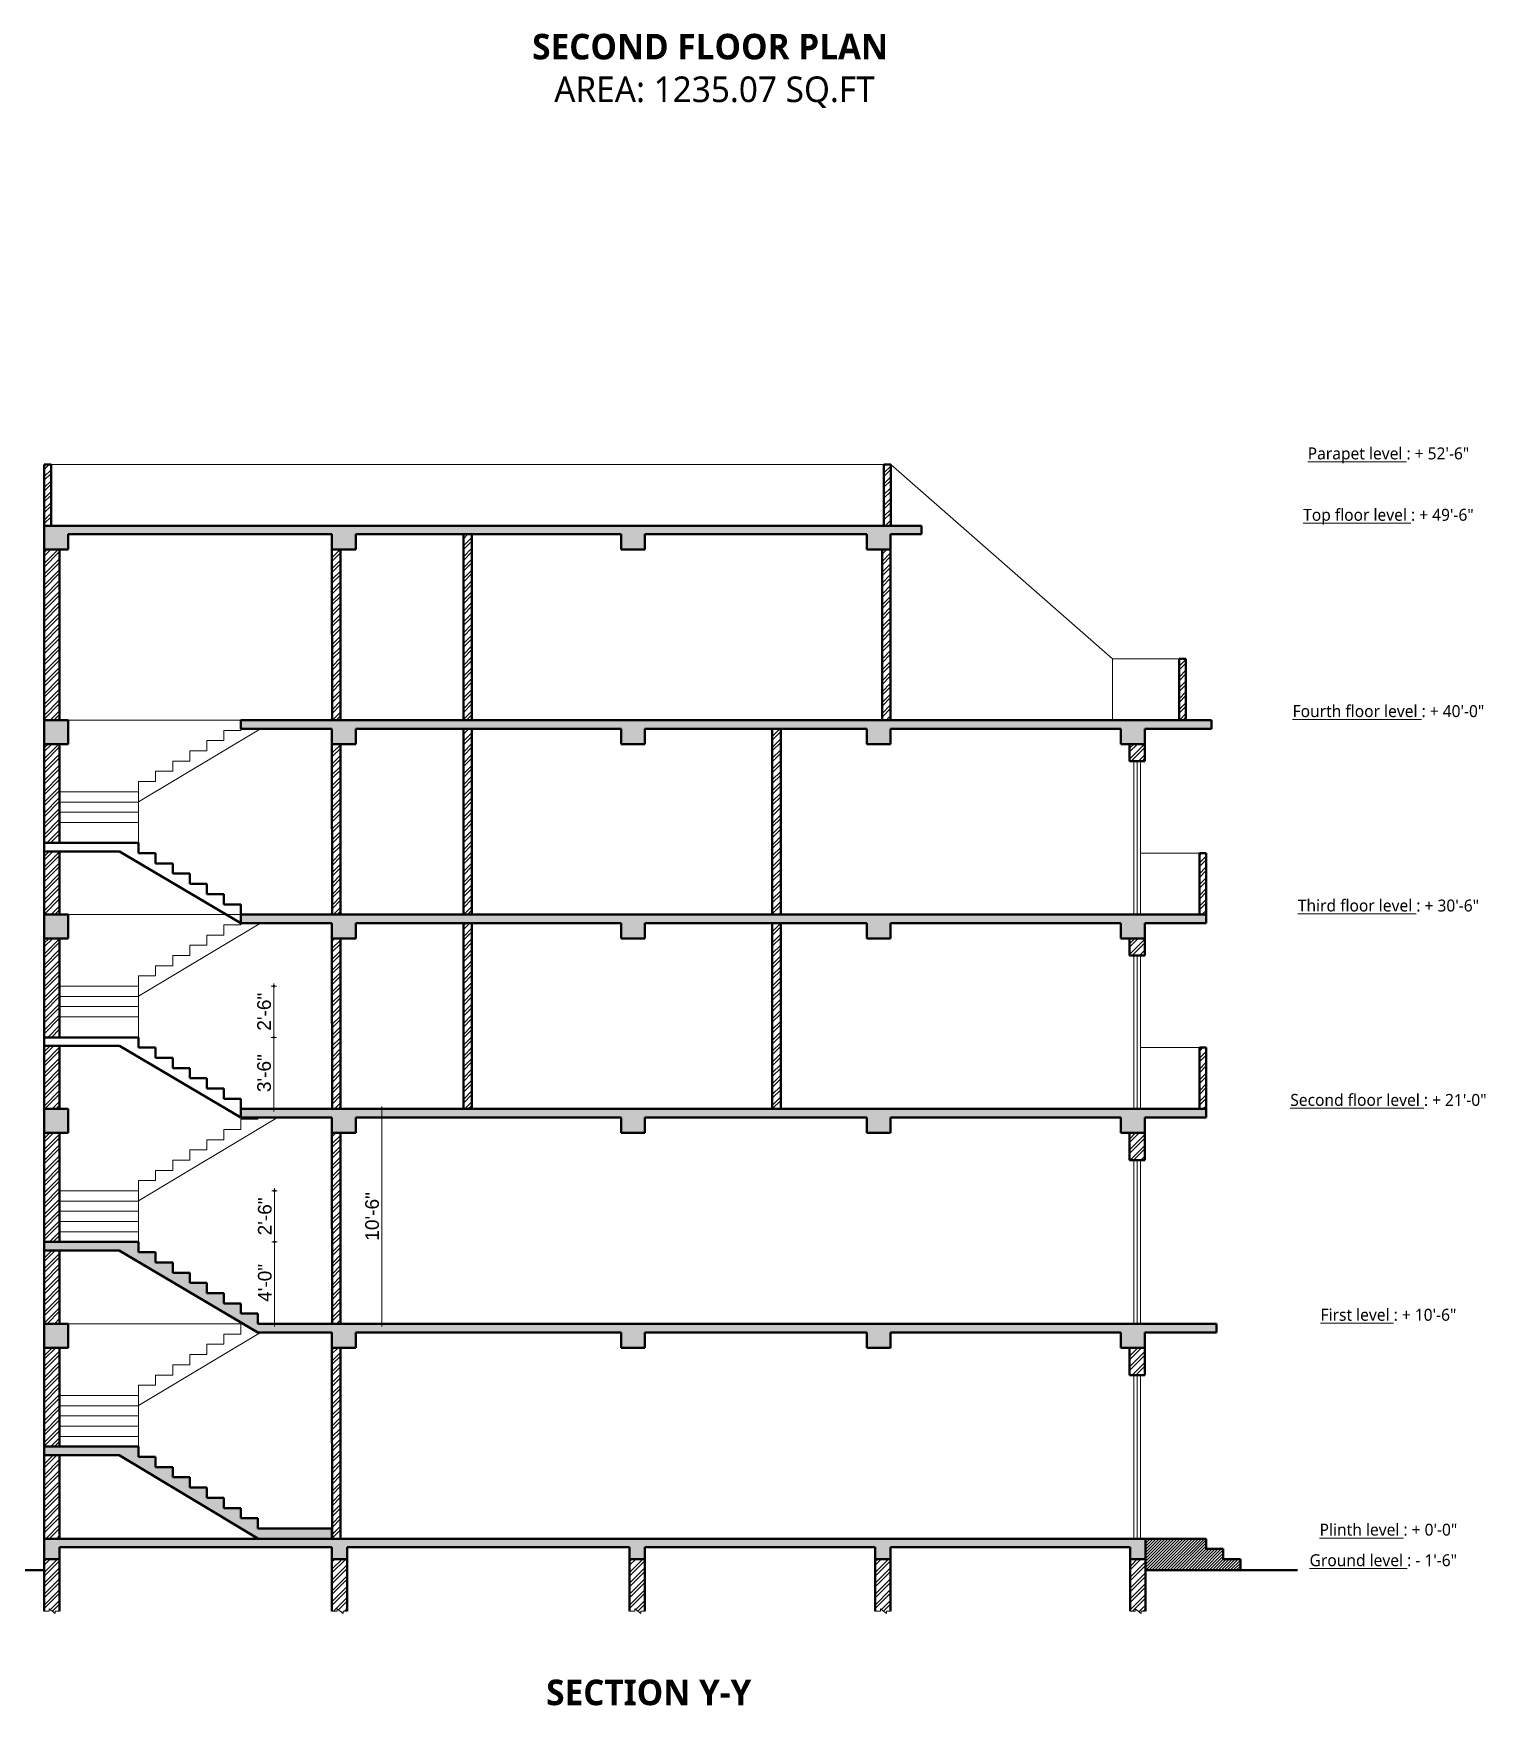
# Model space of a CAD drawing. Header units: inches. Extents: x 2670288 to 2672693, y 789942 to 794071.
# Drawn here: x 2671408 to 2672259, y 789996 to 790976 of the extents above; entities that cross this region are included whole.
import ezdxf

# ---------------------------------------------------------------- set-up
doc = ezdxf.new("R2010")
doc.units = ezdxf.units.IN
doc.header["$MEASUREMENT"] = 0
doc.header["$PDMODE"] = 99
for name, color, linetype, lineweight in [('CONC. OUTLINE RA', 150, 'Continuous', 40), ('DOOR-WIN RA', 3, 'Continuous', 20), ('Hatch', 254, 'Continuous', 9), ('hatch EA', 253, 'Continuous', 5), ('HATCH RA', 8, 'Continuous', 9), ('STAIR PLAN AND ELEV RA', 124, 'Continuous', 20), ('Text', 7, 'Continuous', 20), ('wall EA', 24, 'Continuous', 40)]:
    doc.layers.add(name, color=color, linetype=linetype, lineweight=lineweight)
doc.layers.add('lettring', color=7, linetype='Continuous')
doc.styles.add('DIM 8', font='arial.ttf', dxfattribs={"height": 8})
doc.styles.get("Standard").update_dxf_attribs({"font": 'arial.ttf'})
doc.dimstyles.new('Copy of DIM 8', dxfattribs={"dimtxt": 8, "dimasz": 1, "dimexe": 6, "dimexo": 18, "dimgap": 1.6875, "dimtad": 1, "dimdec": 0, "dimzin": 3, "dimdsep": 46, "dimlunit": 4, "dimtxsty": 'DIM 8', "dimblk": 'dot 2', "dimcen": 0.09375, "dimse1": 1, "dimse2": 1, "dimclrd": 1, "dimclre": 1, "dimclrt": 256, "dimadec": 0, "dimazin": 0, "dimtfac": 0.75, "dimtdec": 0, "dimtix": 1, "dimtmove": 1, "dimatfit": 3, "dimldrblk": 'DOT', "dimfxl": 1, "dimtolj": 1, "dimtzin": 0, "dimlwd": 9, "dimlwe": 9, "dimarcsym": 0})
pattern_1 = [(50, (-126.0963, 0), (7.172601826, -0.62752135), [0.75, -8.25]), (355, (-126.096, 0), (-1.387513336, 7.521921337), [0.6, -6.6]), (100.45144446, (-125.4986, -0.052), (5.785088467, 6.89439991), [0.63740192, -7.01142112]), (46.1842, (-126.096, 2), (10.672413307, -1.655192808), [1.125, -12.375]), (96.6356355, (-125.207, 1.862), (9.346619457, 9.741186008), [0.95610342, -10.5171376]), (351.184164, (-126.096, 2), (9.34661945, 9.741186003), [0.9, -9.90000001]), (21, (-125.0963, 1.5), (5.969070521, -4.026188907), [0.75, -8.25]), (326, (-125.096, 1.5), (2.43315332, 7.25150045), [0.6, -6.6]), (71.45144474, (-124.599, 1.1645), (8.402223767, 3.225311528), [0.6374019, -7.01142112]), (37.5, (-126.0963, 0), (0.1215985532, 3.3289385383), [0, -6.52, 0, -6.7, 0, -6.625]), (7.5, (-126.0963, 0), (2.6306953744, 3.944117119), [0, -3.82, 0, -6.37, 0, -2.525]), (327.5, (-128.3263, 0), (5.3382243617, -0.2255487173), [0, -2.5, 0, -7.8, 0, -10.35]), (317.5, (-129.3263, 0), (5.8318616934, 1.001049823), [0, -3.25, 0, -5.18, 0, -7.35])]
pattern_2 = [(45, (-126.0963, 0), (-3.181980515, 3.181980515), []), (45, (-123.975, 0), (-3.181980515, 3.181980515), [])]

# ---------------------------------------------------------------- blocks, each defined once
blk = doc.blocks.new('dot1')
at = {"layer": 'Hatch'}
h = blk.add_hatch(color=256, dxfattribs=at)
edge = h.paths.add_edge_path()
edge.add_arc((0, 0), 1, 0, 360)
for p, q in [((3, 0), (-3, 0)), ((0, 3), (0, -3))]:
    blk.add_line(p, q, dxfattribs=at)
blk.add_circle((0, 0), 1, dxfattribs=at)
blk = doc.blocks.new('dot 2')
at = {"layer": 'Hatch', "xscale": 0.5, "yscale": 0.5, "zscale": 0.5}
blk.add_blockref('dot1', (0, 0), dxfattribs=at)
blk = doc.blocks.new('*D1638')
at = {"layer": 'Defpoints', "color": 0, "transparency": 16777216}
for p in [(2671399.78, 790219.48), (2671414.32, 790219.48), (2671414.32, 790093.48)]:
    blk.add_point(p, dxfattribs=at)
at = {"layer": 'lettring', "color": 1, "lineweight": 9, "transparency": 16777216}
blk.add_line((2671399.78, 790094.48), (2671399.78, 790218.48), dxfattribs=at)
for p, rotation in [((2671399.78, 790219.48), 90), ((2671399.78, 790093.48), 270)]:
    blk.add_blockref('dot 2', p, dxfattribs=dict(at, rotation=rotation))
at = {"layer": 'lettring', "transparency": 16777216, "insert": (2671394, 790156.48), "char_height": 8, "attachment_point": 5, "rotation": 90, "style": 'DIM 8'}
blk.add_mtext('\\A1;10\'-6"', dxfattribs=at)
blk = doc.blocks.new('_Dot')
at = {"color": 0, "linetype": 'ByBlock', "lineweight": -2}
blk.add_line((-0.5, 0), (-1, 0), dxfattribs=at)
at = {"color": 0, "linetype": 'ByBlock', "const_width": 0.5}
blk.add_lwpolyline([(-0.25, 0, 1), (0.25, 0, 1)], format="xyb", close=True, dxfattribs=at)
blk = doc.blocks.new('*D1639')
at = {"layer": 'Defpoints', "color": 0, "transparency": 16777216}
for p in [(2671399.78, 790345.48), (2671414.32, 790345.48), (2671414.32, 790219.48)]:
    blk.add_point(p, dxfattribs=at)
at = {"layer": 'lettring', "color": 1, "lineweight": 9, "transparency": 16777216}
blk.add_line((2671399.78, 790220.48), (2671399.78, 790344.48), dxfattribs=at)
for p, rotation in [((2671399.78, 790345.48), 90), ((2671399.78, 790219.48), 270)]:
    blk.add_blockref('dot 2', p, dxfattribs=dict(at, rotation=rotation))
at = {"layer": 'lettring', "transparency": 16777216, "insert": (2671394, 790282.48), "char_height": 8, "attachment_point": 5, "rotation": 90, "style": 'DIM 8'}
blk.add_mtext('\\A1;10\'-6"', dxfattribs=at)
blk = doc.blocks.new('*D1640')
at = {"layer": 'Defpoints', "color": 0, "transparency": 16777216}
for p in [(2671399.78, 790459.48), (2671414.32, 790459.48), (2671414.32, 790345.48)]:
    blk.add_point(p, dxfattribs=at)
at = {"layer": 'lettring', "color": 1, "lineweight": 9, "transparency": 16777216}
blk.add_line((2671399.78, 790346.48), (2671399.78, 790458.48), dxfattribs=at)
for p, rotation in [((2671399.78, 790459.48), 90), ((2671399.78, 790345.48), 270)]:
    blk.add_blockref('dot 2', p, dxfattribs=dict(at, rotation=rotation))
at = {"layer": 'lettring', "transparency": 16777216, "insert": (2671394, 790402.48), "char_height": 8, "attachment_point": 5, "rotation": 90, "style": 'DIM 8'}
blk.add_mtext('\\A1;9\'-6"', dxfattribs=at)
blk = doc.blocks.new('*D1641')
at = {"layer": 'Defpoints', "color": 0, "transparency": 16777216}
for p in [(2671399.78, 790573.48), (2671414.32, 790573.48), (2671414.32, 790459.48)]:
    blk.add_point(p, dxfattribs=at)
at = {"layer": 'lettring', "color": 1, "lineweight": 9, "transparency": 16777216}
blk.add_line((2671399.78, 790460.48), (2671399.78, 790572.48), dxfattribs=at)
for p, rotation in [((2671399.78, 790573.48), 90), ((2671399.78, 790459.48), 270)]:
    blk.add_blockref('dot 2', p, dxfattribs=dict(at, rotation=rotation))
at = {"layer": 'lettring', "transparency": 16777216, "insert": (2671394, 790516.48), "char_height": 8, "attachment_point": 5, "rotation": 90, "style": 'DIM 8'}
blk.add_mtext('\\A1;9\'-6"', dxfattribs=at)
blk = doc.blocks.new('*D1642')
at = {"layer": 'Defpoints', "color": 0, "transparency": 16777216}
for p in [(2671399.78, 790687.48), (2671414.32, 790687.48), (2671414.32, 790573.48)]:
    blk.add_point(p, dxfattribs=at)
at = {"layer": 'lettring', "color": 1, "lineweight": 9, "transparency": 16777216}
blk.add_line((2671399.78, 790574.48), (2671399.78, 790686.48), dxfattribs=at)
for p, rotation in [((2671399.78, 790687.48), 90), ((2671399.78, 790573.48), 270)]:
    blk.add_blockref('dot 2', p, dxfattribs=dict(at, rotation=rotation))
at = {"layer": 'lettring', "transparency": 16777216, "insert": (2671394, 790630.48), "char_height": 8, "attachment_point": 5, "rotation": 90, "style": 'DIM 8'}
blk.add_mtext('\\A1;9\'-6"', dxfattribs=at)
blk = doc.blocks.new('*D1643')
at = {"layer": 'Defpoints', "color": 0, "transparency": 16777216}
for p in [(2671399.78, 790723.48), (2671414.32, 790723.48), (2671414.32, 790687.48)]:
    blk.add_point(p, dxfattribs=at)
at = {"layer": 'lettring', "color": 1, "lineweight": 9, "transparency": 16777216}
blk.add_line((2671399.78, 790688.48), (2671399.78, 790722.48), dxfattribs=at)
for p, rotation in [((2671399.78, 790723.48), 90), ((2671399.78, 790687.48), 270)]:
    blk.add_blockref('dot 2', p, dxfattribs=dict(at, rotation=rotation))
at = {"layer": 'lettring', "transparency": 16777216, "insert": (2671394, 790705.48), "char_height": 8, "attachment_point": 5, "rotation": 90, "style": 'DIM 8'}
blk.add_mtext('\\A1;3\'-0"', dxfattribs=at)
blk = doc.blocks.new('*D1644')
at = {"layer": 'Defpoints', "color": 0, "transparency": 16777216}
for p in [(2671414.32, 790093.98), (2671399.81, 790075.54), (2671414.32, 790075.54)]:
    blk.add_point(p, dxfattribs=at)
at = {"layer": 'lettring', "color": 1, "lineweight": 9, "transparency": 16777216}
for p, q in [((2671399.81, 790094.98), (2671399.81, 790095.98)), ((2671399.81, 790093.98), (2671399.81, 790075.54)), ((2671399.81, 790074.54), (2671399.81, 790073.54))]:
    blk.add_line(p, q, dxfattribs=at)
for p, rotation in [((2671399.81, 790093.98), 270), ((2671399.81, 790075.54), 90)]:
    blk.add_blockref('dot 2', p, dxfattribs=dict(at, rotation=rotation))
at = {"layer": 'lettring', "transparency": 16777216, "insert": (2671394.03, 790084.76), "char_height": 8, "attachment_point": 5, "rotation": 90, "style": 'DIM 8'}
blk.add_mtext('\\A1;1\'-6"', dxfattribs=at)

msp = doc.modelspace()

# ---------------------------------------------------------------- hatches: boundary and pattern name
at = {"layer": 'hatch EA'}
h = msp.add_hatch(dxfattribs=at)
h.set_pattern_fill('ANSI32', color=256, scale=12)
h.set_pattern_definition(pattern_2)
h.paths.add_polyline_path([(2671423.38, 790205.48), (2671414.32, 790205.48), (2671414.32, 790147.48), (2671423.38, 790147.48)])
h.paths.add_polyline_path([(2671414.32, 790219.48), (2671423.38, 790219.48), (2671423.38, 790262.48), (2671414.32, 790262.48)])
h.paths.add_polyline_path([(2671423.38, 790331.48), (2671414.32, 790331.48), (2671414.32, 790267.48), (2671423.38, 790267.48)])
h.paths.add_polyline_path([(2671414.32, 790345.48), (2671423.38, 790345.48), (2671423.38, 790382.48), (2671414.32, 790382.48)])
h.paths.add_polyline_path([(2671414.32, 790387.48), (2671423.38, 790387.48), (2671423.38, 790445.48), (2671414.32, 790445.48)])
h.paths.add_polyline_path([(2671423.38, 790496.48), (2671414.32, 790496.48), (2671414.32, 790459.48), (2671423.38, 790459.48)])
h.paths.add_polyline_path([(2671414.32, 790501.48), (2671423.38, 790501.48), (2671423.38, 790559.48), (2671414.32, 790559.48)])
h.paths.add_polyline_path([(2671423.38, 790673.48), (2671414.32, 790673.48), (2671414.32, 790573.48), (2671423.38, 790573.48)])
h.paths.add_polyline_path([(2671414.32, 790687.48), (2671418.32, 790687.48), (2671418.32, 790723.48), (2671414.32, 790723.48)])
h.paths.add_polyline_path([(2671583.04, 790573.48), (2671588.04, 790573.48), (2671588.04, 790673.48), (2671583.01, 790673.48)])
h.paths.add_polyline_path([(2671660.04, 790573.48), (2671665.04, 790573.48), (2671665.04, 790682.48), (2671660.04, 790682.48)])
h.paths.add_polyline_path([(2671910.51, 790673.48), (2671905.51, 790673.48), (2671905.51, 790573.48), (2671910.51, 790573.48)])
h.paths.add_polyline_path([(2671910.56, 790723.48), (2671906.56, 790723.48), (2671906.56, 790687.48), (2671910.56, 790687.48)])
h.paths.add_polyline_path([(2672083.55, 790609.48), (2672079.55, 790609.48), (2672079.55, 790573.48), (2672083.55, 790573.48)])
h.paths.add_polyline_path([(2672059.5, 790549.48), (2672059.5, 790559.48), (2672050.5, 790559.48), (2672050.5, 790549.48)])
h.paths.add_polyline_path([(2672095.5, 790495.48), (2672091.5, 790495.48), (2672091.5, 790459.48), (2672095.5, 790459.48)])
h.paths.add_polyline_path([(2672059.5, 790445.48), (2672050.5, 790445.48), (2672050.5, 790435.48), (2672059.5, 790435.48)])
h.paths.add_polyline_path([(2672091.5, 790345.48), (2672095.5, 790345.48), (2672095.5, 790381.48), (2672091.5, 790381.48)])
h.paths.add_polyline_path([(2672050.5, 790315.48), (2672059.5, 790315.48), (2672059.5, 790331.48), (2672050.5, 790331.48)])
h.paths.add_polyline_path([(2672050.5, 790189.48), (2672059.5, 790189.48), (2672059.5, 790205.48), (2672050.5, 790205.48)])
h = msp.add_hatch(dxfattribs=at)
h.set_pattern_fill('ANSI32', color=256, scale=12)
h.set_pattern_definition(pattern_2)
h.paths.add_polyline_path([(2671841.05, 790345.48), (2671846.05, 790345.48), (2671846.05, 790454.48), (2671841.05, 790454.48)])
h.paths.add_polyline_path([(2671846.05, 790568.48), (2671841.05, 790568.48), (2671841.05, 790459.48), (2671846.05, 790459.48)])
h.paths.add_polyline_path([(2671660.04, 790459.48), (2671665.04, 790459.48), (2671665.04, 790568.48), (2671660.04, 790568.48)])
h.paths.add_polyline_path([(2671583.04, 790459.48), (2671588.04, 790459.48), (2671588.04, 790559.48), (2671583.01, 790559.48)])
h.paths.add_polyline_path([(2671588.04, 790445.48), (2671583.01, 790445.48), (2671583.04, 790345.48), (2671588.04, 790345.48)])
h.paths.add_polyline_path([(2671660.04, 790345.48), (2671665.04, 790345.48), (2671665.04, 790454.48), (2671660.04, 790454.48)])
h.paths.add_polyline_path([(2671588.04, 790331.48), (2671583.01, 790331.48), (2671583.04, 790219.48), (2671588.04, 790219.48)])
h = msp.add_hatch(dxfattribs=at)
h.set_pattern_fill('ANSI32', color=256, scale=12)
h.set_pattern_definition(pattern_2)
h.paths.add_polyline_path([(2671423.38, 790142.48), (2671414.32, 790142.48), (2671414.32, 790093.48), (2671423.38, 790093.48)])
h.paths.add_polyline_path([(2671588.04, 790205.48), (2671583.01, 790205.48), (2671583.04, 790093.48), (2671588.04, 790093.48)])
h = msp.add_hatch(dxfattribs=at)
h.set_pattern_fill('ANSI31', color=256, scale=10)
h.set_pattern_definition([(45, (-7684.95, -1115.06), (-0.8838834765, 0.8838834765), [])])
h.paths.add_polyline_path([(2672115.5, 790075.04), (2672115.5, 790081.48), (2672105.5, 790081.48), (2672105.5, 790087.48), (2672095.5, 790087.48), (2672095.5, 790093.48), (2672059.87, 790093.48), (2672059.87, 790081.48), (2672059.87, 790075.04)])
h = msp.add_hatch(dxfattribs=at)
h.set_pattern_fill('ANSI32', color=256, scale=12)
h.set_pattern_definition([(45, (2670.8235, 3738.959), (-3.181980515, 3.181980515), []), (45, (2672.945, 3738.959), (-3.181980515, 3.181980515), [])])
h.paths.add_polyline_path([(2671414.32, 790051.04), (2671417.32, 790051.04), (2671417.32, 790052.46), (2671420.82, 790049.61), (2671420.82, 790051.04), (2671423.32, 790051.04), (2671423.32, 790081.48), (2671414.32, 790081.48)])
h = msp.add_hatch(dxfattribs=at)
h.set_pattern_fill('ANSI32', color=256, scale=12)
h.set_pattern_definition([(45, (3009.5078, 3738.959), (-3.181980515, 3.181980515), []), (45, (3011.629, 3738.959), (-3.181980515, 3.181980515), [])])
h.paths.add_polyline_path([(2671592.01, 790081.48), (2671583.01, 790081.48), (2671583.01, 790051.04), (2671586.01, 790051.04), (2671586.01, 790052.46), (2671589.51, 790049.61), (2671589.51, 790051.04), (2671592.01, 790051.04)])
h = msp.add_hatch(dxfattribs=at)
h.set_pattern_fill('ANSI32', color=256, scale=12)
h.set_pattern_definition([(45, (3014.004, 3738.959), (-3.181980515, 3.181980515), []), (45, (3016.1254, 3738.959), (-3.181980515, 3.181980515), [])])
h.paths.add_polyline_path([(2671757.5, 790051.04), (2671760.5, 790051.04), (2671760.5, 790052.46), (2671764, 790049.61), (2671764, 790051.04), (2671766.5, 790051.04), (2671766.5, 790081.48), (2671757.5, 790081.48)])
h = msp.add_hatch(dxfattribs=at)
h.set_pattern_fill('ANSI32', color=256, scale=12)
h.set_pattern_definition([(45, (3158.0075, 3738.959), (-3.181980515, 3.181980515), []), (45, (3160.129, 3738.959), (-3.181980515, 3.181980515), [])])
h.paths.add_polyline_path([(2671901.51, 790051.04), (2671904.51, 790051.04), (2671904.51, 790052.46), (2671908.01, 790049.61), (2671908.01, 790051.04), (2671910.51, 790051.04), (2671910.51, 790081.48), (2671901.51, 790081.48)])
h = msp.add_hatch(dxfattribs=at)
h.set_pattern_fill('ANSI32', color=256, scale=12)
h.set_pattern_definition([(45, (3157.4362, 3738.959), (-3.181980515, 3.181980515), []), (45, (3159.5575, 3738.959), (-3.181980515, 3.181980515), [])])
h.paths.add_polyline_path([(2672059.87, 790081.48), (2672050.87, 790081.48), (2672050.87, 790051.04), (2672053.87, 790051.04), (2672053.87, 790052.46), (2672057.37, 790049.61), (2672057.37, 790051.04), (2672059.87, 790051.04)])
at = {"layer": 'HATCH RA', "transparency": 33554687}
h = msp.add_hatch(dxfattribs=at)
h.set_pattern_fill('AR-CONC', color=256)
h.set_pattern_definition(pattern_1)
h.paths.add_polyline_path([(2671428.32, 790219.48), (2671414.32, 790219.48), (2671414.32, 790205.48), (2671428.32, 790205.48)])
h.paths.add_polyline_path([(2671428.32, 790345.48), (2671414.32, 790345.48), (2671414.32, 790331.48), (2671428.32, 790331.48)])
h.paths.add_polyline_path([(2671428.32, 790459.48), (2671414.32, 790459.48), (2671414.32, 790445.48), (2671428.32, 790445.48)])
h.paths.add_polyline_path([(2671428.32, 790559.48), (2671428.32, 790573.48), (2671414.32, 790573.48), (2671414.32, 790559.48)])
h.paths.add_polyline_path([(2671414.32, 790673.48), (2671428.32, 790673.48), (2671428.32, 790682.48), (2671583.01, 790682.48), (2671583.01, 790673.48), (2671597.01, 790673.48), (2671597.01, 790682.48), (2671752.5, 790682.48), (2671752.5, 790673.48), (2671766.5, 790673.48), (2671766.5, 790682.48), (2671896.51, 790682.48), (2671896.51, 790673.48), (2671910.51, 790673.48), (2671910.51, 790682.48), (2671928.56, 790682.48), (2671928.56, 790687.48), (2671414.32, 790687.48)])
h.paths.add_polyline_path([(2671597.01, 790568.48), (2671752.5, 790568.48), (2671752.5, 790559.48), (2671766.5, 790559.48), (2671766.5, 790568.48), (2671896.51, 790568.48), (2671896.51, 790559.48), (2671910.51, 790559.48), (2671910.51, 790568.48), (2672045.5, 790568.48), (2672045.5, 790559.48), (2672059.5, 790559.48), (2672059.5, 790568.48), (2672098.59, 790568.48), (2672098.59, 790573.48), (2671529.64, 790573.48), (2671529.64, 790568.48), (2671583.01, 790568.48), (2671583.01, 790559.48), (2671597.01, 790559.48)])
h.paths.add_polyline_path([(2671896.51, 790445.48), (2671910.51, 790445.48), (2671910.51, 790454.48), (2672045.5, 790454.48), (2672045.5, 790445.48), (2672059.5, 790445.48), (2672059.5, 790454.48), (2672095.5, 790454.48), (2672095.5, 790459.48), (2671529.64, 790459.48), (2671529.64, 790454.48), (2671583.01, 790454.48), (2671583.01, 790445.48), (2671597.01, 790445.48), (2671597.01, 790454.48), (2671752.5, 790454.48), (2671752.5, 790445.48), (2671766.5, 790445.48), (2671766.5, 790454.48), (2671896.51, 790454.48)])
h.paths.add_polyline_path([(2671910.51, 790331.48), (2671910.51, 790340.48), (2672045.5, 790340.48), (2672045.5, 790331.48), (2672059.5, 790331.48), (2672059.5, 790340.48), (2672095.5, 790340.48), (2672095.5, 790345.48), (2672059.5, 790345.48), (2671529.64, 790345.48), (2671529.64, 790340.48), (2671583.01, 790340.48), (2671583.01, 790331.48), (2671597.01, 790331.48), (2671597.01, 790340.48), (2671752.5, 790340.48), (2671752.5, 790331.48), (2671766.5, 790331.48), (2671766.5, 790340.48), (2671896.51, 790340.48), (2671896.51, 790331.48)])
h = msp.add_hatch(dxfattribs=at)
h.set_pattern_fill('AR-CONC', color=256)
h.set_pattern_definition(pattern_1)
h.paths.add_polyline_path([(2671583.01, 790099.48), (2671539.64, 790099.48), (2671539.64, 790105.48), (2671529.64, 790105.48), (2671529.64, 790111.48), (2671519.64, 790111.48), (2671519.64, 790117.48), (2671509.64, 790117.48), (2671509.64, 790123.48), (2671499.64, 790123.48), (2671499.64, 790129.48), (2671489.64, 790129.48), (2671489.64, 790135.48), (2671479.64, 790135.48), (2671479.64, 790141.48), (2671469.64, 790141.48), (2671469.64, 790147.48), (2671414.32, 790147.48), (2671414.32, 790142.48), (2671458.25, 790142.48), (2671539.64, 790093.65), (2671539.64, 790093.48), (2671583.01, 790093.48)])
h.paths.add_polyline_path([(2671597.01, 790214.48), (2671752.5, 790214.48), (2671752.5, 790205.48), (2671766.5, 790205.48), (2671766.5, 790214.48), (2671896.51, 790214.48), (2671896.51, 790205.48), (2671910.51, 790205.48), (2671910.51, 790214.48), (2672045.5, 790214.48), (2672045.5, 790205.48), (2672059.5, 790205.48), (2672059.5, 790214.48), (2672101.5, 790214.48), (2672101.5, 790219.48), (2671539.64, 790219.48), (2671539.64, 790225.48), (2671529.64, 790225.48), (2671529.64, 790231.48), (2671519.64, 790231.48), (2671519.64, 790237.48), (2671509.64, 790237.48), (2671509.64, 790243.48), (2671499.64, 790243.48), (2671499.64, 790249.48), (2671489.64, 790249.48), (2671489.64, 790255.48), (2671479.64, 790255.48), (2671479.64, 790261.48), (2671469.64, 790261.48), (2671469.64, 790267.48), (2671414.32, 790267.48), (2671414.32, 790262.48), (2671458.25, 790262.48), (2671539.64, 790214.48), (2671583.01, 790214.48), (2671583.01, 790205.48), (2671597.01, 790205.48)])
h.paths.add_polyline_path([(2671428.32, 790219.48), (2671414.32, 790219.48), (2671414.32, 790205.48), (2671428.32, 790205.48)], flags=0)
h = msp.add_hatch(dxfattribs=at)
h.set_pattern_fill('AR-CONC', color=256)
h.set_pattern_definition(pattern_1)
h.paths.add_polyline_path([(2671592.01, 790088.48), (2671757.5, 790088.48), (2671757.5, 790081.48), (2671766.5, 790081.48), (2671766.5, 790088.48), (2671901.51, 790088.48), (2671901.51, 790081.48), (2671910.51, 790081.48), (2671910.51, 790088.48), (2672050.87, 790088.48), (2672050.87, 790081.48), (2672059.87, 790081.48), (2672059.87, 790093.48), (2671909.94, 790093.48), (2671901.51, 790093.48), (2671583.01, 790093.48), (2671414.32, 790093.48), (2671414.32, 790081.48), (2671423.32, 790081.48), (2671423.32, 790088.48), (2671583.01, 790088.48), (2671583.01, 790081.48), (2671592.01, 790081.48)])

# ---------------------------------------------------------------- linework, layer by layer
at = {"layer": 'CONC. OUTLINE RA'}
for p, q in [((2671414.32, 790687.48), (2671928.56, 790687.48)), ((2671414.32, 790687.48), (2671414.32, 790673.48)), ((2671414.32, 790687.48), (2671428.32, 790687.48)), ((2671928.56, 790682.48), (2671928.56, 790687.48)), ((2671428.32, 790682.48), (2671428.32, 790673.48)), ((2671428.32, 790682.48), (2671583.01, 790682.48)), ((2671583.01, 790682.48), (2671583.01, 790673.48)), ((2671597.01, 790682.48), (2671752.5, 790682.48)), ((2671597.01, 790682.48), (2671597.01, 790673.48)), ((2671597.01, 790682.48), (2671752.5, 790682.48)), ((2671752.5, 790682.48), (2671752.5, 790673.48)), ((2671766.5, 790682.48), (2671896.51, 790682.48)), ((2671766.5, 790682.48), (2671766.5, 790673.48)), ((2671766.5, 790682.48), (2671896.51, 790682.48)), ((2671896.51, 790682.48), (2671896.51, 790673.48)), ((2671910.51, 790682.48), (2671910.51, 790673.48)), ((2671910.51, 790682.48), (2671928.56, 790682.48)), ((2671414.32, 790673.48), (2671428.32, 790673.48)), ((2671583.01, 790673.48), (2671597.01, 790673.48)), ((2671752.5, 790673.48), (2671766.5, 790673.48)), ((2671896.51, 790673.48), (2671910.51, 790673.48)), ((2671414.32, 790573.48), (2671414.32, 790559.48)), ((2671414.32, 790573.48), (2671428.32, 790573.48)), ((2671428.32, 790573.48), (2671428.32, 790559.48)), ((2671529.64, 790573.48), (2671539.64, 790573.48)), ((2671529.64, 790573.48), (2672098.59, 790573.48)), ((2671529.64, 790568.48), (2671529.64, 790573.48)), ((2672098.59, 790573.48), (2672098.59, 790568.48)), ((2671414.32, 790559.48), (2671428.32, 790559.48)), ((2671529.64, 790568.48), (2671583.01, 790568.48)), ((2671583.01, 790568.48), (2671583.01, 790559.48)), ((2671583.01, 790559.48), (2671597.01, 790559.48)), ((2671597.01, 790568.48), (2671752.5, 790568.48)), ((2671597.01, 790568.48), (2671597.01, 790559.48)), ((2671752.5, 790568.48), (2671752.5, 790559.48)), ((2671752.5, 790559.48), (2671766.5, 790559.48)), ((2671766.5, 790568.48), (2671896.51, 790568.48)), ((2671766.5, 790568.48), (2671766.5, 790559.48)), ((2671896.51, 790568.48), (2671896.51, 790559.48)), ((2671896.51, 790559.48), (2671910.51, 790559.48)), ((2671910.51, 790568.48), (2672045.5, 790568.48)), ((2671910.51, 790568.48), (2671910.51, 790559.48)), ((2672045.5, 790568.48), (2672045.5, 790559.48)), ((2672045.5, 790559.48), (2672059.5, 790559.48)), ((2672059.5, 790568.48), (2672059.5, 790559.48)), ((2672059.5, 790568.48), (2672098.59, 790568.48)), ((2671469.64, 790501.48), (2671414.32, 790501.48)), ((2671414.32, 790496.48), (2671414.32, 790501.48)), ((2671469.64, 790501.48), (2671469.64, 790495.48)), ((2671458.43, 790496.48), (2671414.32, 790496.48)), ((2671458.43, 790496.48), (2671529.64, 790454.48)), ((2671479.64, 790495.48), (2671469.64, 790495.48)), ((2671479.64, 790495.48), (2671479.64, 790489.48)), ((2671489.64, 790489.48), (2671479.64, 790489.48)), ((2671489.64, 790489.48), (2671489.64, 790483.48)), ((2671499.64, 790483.48), (2671489.64, 790483.48)), ((2671499.64, 790483.48), (2671499.64, 790477.48)), ((2671509.64, 790477.48), (2671499.64, 790477.48)), ((2671509.64, 790477.48), (2671509.64, 790471.48)), ((2671519.64, 790471.48), (2671509.64, 790471.48)), ((2671519.64, 790471.48), (2671519.64, 790465.48)), ((2671529.64, 790465.48), (2671519.64, 790465.48)), ((2671529.64, 790465.48), (2671529.64, 790459.48)), ((2671414.32, 790459.48), (2671414.32, 790445.48)), ((2671414.32, 790459.48), (2671428.32, 790459.48)), ((2671428.32, 790459.48), (2671428.32, 790445.48)), ((2671529.64, 790459.48), (2671539.64, 790459.48)), ((2671529.64, 790459.48), (2672095.5, 790459.48)), ((2671529.64, 790454.48), (2671529.64, 790459.48)), ((2671529.64, 790454.48), (2671583.01, 790454.48)), ((2671583.01, 790454.48), (2671583.01, 790445.48)), ((2671597.01, 790454.48), (2671752.5, 790454.48)), ((2671597.01, 790454.48), (2671597.01, 790445.48)), ((2671752.5, 790454.48), (2671752.5, 790445.48)), ((2671766.5, 790454.48), (2671896.51, 790454.48)), ((2671766.5, 790454.48), (2671766.5, 790445.48)), ((2671896.51, 790454.48), (2671896.51, 790445.48)), ((2671910.51, 790454.48), (2672045.5, 790454.48)), ((2671910.51, 790454.48), (2671910.51, 790445.48)), ((2672045.5, 790454.48), (2672045.5, 790445.48)), ((2672059.5, 790454.48), (2672059.5, 790445.48)), ((2672059.5, 790454.48), (2672095.5, 790454.48)), ((2672095.5, 790459.48), (2672095.5, 790454.48)), ((2671414.32, 790445.48), (2671428.32, 790445.48)), ((2671583.01, 790445.48), (2671597.01, 790445.48)), ((2671752.5, 790445.48), (2671766.5, 790445.48)), ((2671896.51, 790445.48), (2671910.51, 790445.48)), ((2672045.5, 790445.48), (2672059.5, 790445.48)), ((2671469.64, 790387.48), (2671414.32, 790387.48)), ((2671414.32, 790382.48), (2671414.32, 790387.48)), ((2671469.64, 790387.48), (2671469.64, 790381.48)), ((2671458.43, 790382.48), (2671414.32, 790382.48)), ((2671458.43, 790382.48), (2671529.64, 790340.48)), ((2671479.64, 790381.48), (2671469.64, 790381.48)), ((2671479.64, 790381.48), (2671479.64, 790375.48)), ((2671489.64, 790375.48), (2671479.64, 790375.48)), ((2671489.64, 790375.48), (2671489.64, 790369.48)), ((2671499.64, 790369.48), (2671489.64, 790369.48)), ((2671499.64, 790369.48), (2671499.64, 790363.48)), ((2671509.64, 790363.48), (2671499.64, 790363.48)), ((2671509.64, 790363.48), (2671509.64, 790357.48)), ((2671519.64, 790357.48), (2671509.64, 790357.48)), ((2671519.64, 790357.48), (2671519.64, 790351.48)), ((2671414.32, 790345.48), (2671414.32, 790331.48)), ((2671414.32, 790345.48), (2671428.32, 790345.48)), ((2671428.32, 790345.48), (2671428.32, 790331.48)), ((2671529.64, 790351.48), (2671519.64, 790351.48)), ((2671529.64, 790351.48), (2671529.64, 790345.48)), ((2671529.64, 790345.48), (2672059.5, 790345.48)), ((2671529.64, 790340.48), (2671529.64, 790345.48)), ((2672059.5, 790345.48), (2672095.5, 790345.48)), ((2672095.5, 790345.48), (2672095.5, 790340.48)), ((2671529.64, 790340.48), (2671583.01, 790340.48)), ((2671583.01, 790340.48), (2671583.01, 790331.48)), ((2671597.01, 790340.48), (2671752.5, 790340.48)), ((2671597.01, 790340.48), (2671597.01, 790331.48)), ((2671752.5, 790340.48), (2671752.5, 790331.48)), ((2671766.5, 790340.48), (2671896.51, 790340.48)), ((2671766.5, 790340.48), (2671766.5, 790331.48)), ((2671896.51, 790340.48), (2671896.51, 790331.48)), ((2671910.51, 790340.48), (2672045.5, 790340.48)), ((2671910.51, 790340.48), (2671910.51, 790331.48)), ((2672045.5, 790340.48), (2672045.5, 790331.48)), ((2672059.5, 790340.48), (2672059.5, 790331.48)), ((2672059.5, 790340.48), (2672095.5, 790340.48)), ((2671414.32, 790331.48), (2671428.32, 790331.48)), ((2671583.01, 790331.48), (2671597.01, 790331.48)), ((2671752.5, 790331.48), (2671766.5, 790331.48)), ((2671896.51, 790331.48), (2671910.51, 790331.48)), ((2672045.5, 790331.48), (2672059.5, 790331.48)), ((2671469.64, 790267.48), (2671414.32, 790267.48)), ((2671414.32, 790262.48), (2671414.32, 790267.48)), ((2671469.64, 790267.48), (2671469.64, 790261.48)), ((2671458.25, 790262.48), (2671414.32, 790262.48)), ((2671458.25, 790262.48), (2671539.64, 790214.48)), ((2671479.64, 790261.48), (2671469.64, 790261.48)), ((2671479.64, 790261.48), (2671479.64, 790255.48)), ((2671489.64, 790255.48), (2671479.64, 790255.48)), ((2671489.64, 790255.48), (2671489.64, 790249.48)), ((2671499.64, 790249.48), (2671489.64, 790249.48)), ((2671499.64, 790249.48), (2671499.64, 790243.48)), ((2671509.64, 790243.48), (2671499.64, 790243.48)), ((2671509.64, 790243.48), (2671509.64, 790237.48)), ((2671519.64, 790237.48), (2671509.64, 790237.48)), ((2671519.64, 790237.48), (2671519.64, 790231.48)), ((2671529.64, 790231.48), (2671519.64, 790231.48)), ((2671529.64, 790231.48), (2671529.64, 790225.48)), ((2671414.32, 790219.48), (2671414.32, 790205.48)), ((2671414.32, 790219.48), (2671428.32, 790219.48)), ((2671428.32, 790219.48), (2671428.32, 790205.48)), ((2671539.64, 790225.48), (2671529.64, 790225.48)), ((2671539.64, 790225.48), (2671539.64, 790219.48)), ((2672101.5, 790219.48), (2671539.64, 790219.48)), ((2672101.5, 790219.48), (2672101.5, 790214.48)), ((2671539.64, 790214.48), (2671583.01, 790214.48)), ((2671583.01, 790214.48), (2671583.01, 790205.48)), ((2671597.01, 790214.48), (2671597.01, 790205.48)), ((2671597.01, 790214.48), (2671752.5, 790214.48)), ((2671752.5, 790214.48), (2671752.5, 790205.48)), ((2671766.5, 790214.48), (2671766.5, 790205.48)), ((2671766.5, 790214.48), (2671896.51, 790214.48)), ((2671896.51, 790214.48), (2671896.51, 790205.48)), ((2671910.51, 790214.48), (2671910.51, 790205.48)), ((2671910.51, 790214.48), (2672045.5, 790214.48)), ((2672045.5, 790214.48), (2672045.5, 790205.48)), ((2672059.5, 790214.48), (2672059.5, 790205.48)), ((2672059.5, 790214.48), (2672101.5, 790214.48)), ((2671414.32, 790205.48), (2671428.32, 790205.48)), ((2671583.01, 790205.48), (2671597.01, 790205.48)), ((2671752.5, 790205.48), (2671766.5, 790205.48)), ((2671896.51, 790205.48), (2671910.51, 790205.48)), ((2672045.5, 790205.48), (2672059.5, 790205.48)), ((2671469.64, 790147.48), (2671414.32, 790147.48)), ((2671414.32, 790142.48), (2671414.32, 790147.48)), ((2671469.64, 790147.48), (2671469.64, 790141.48)), ((2671458.25, 790142.48), (2671414.32, 790142.48)), ((2671458.25, 790142.48), (2671539.64, 790093.65)), ((2671479.64, 790141.48), (2671469.64, 790141.48)), ((2671479.64, 790141.48), (2671479.64, 790135.48)), ((2671489.64, 790135.48), (2671479.64, 790135.48)), ((2671489.64, 790135.48), (2671489.64, 790129.48)), ((2671499.64, 790129.48), (2671489.64, 790129.48)), ((2671499.64, 790129.48), (2671499.64, 790123.48)), ((2671509.64, 790123.48), (2671499.64, 790123.48)), ((2671509.64, 790123.48), (2671509.64, 790117.48)), ((2671519.64, 790117.48), (2671509.64, 790117.48)), ((2671519.64, 790117.48), (2671519.64, 790111.48)), ((2671529.64, 790111.48), (2671519.64, 790111.48)), ((2671529.64, 790111.48), (2671529.64, 790105.48)), ((2671539.64, 790105.48), (2671529.64, 790105.48)), ((2671539.64, 790105.48), (2671539.64, 790099.48)), ((2671583.01, 790099.48), (2671539.64, 790099.48)), ((2671583.01, 790093.48), (2671583.01, 790099.48)), ((2671583.01, 790093.48), (2671414.32, 790093.48)), ((2671414.32, 790081.48), (2671414.32, 790093.48)), ((2671583.01, 790088.48), (2671423.32, 790088.48)), ((2671423.32, 790081.48), (2671423.32, 790088.48)), ((2671539.64, 790093.65), (2671539.64, 790093.48)), ((2671901.51, 790093.48), (2671583.01, 790093.48)), ((2671583.01, 790081.48), (2671583.01, 790088.48)), ((2671592.01, 790081.48), (2671592.01, 790088.48)), ((2671757.5, 790088.48), (2671592.01, 790088.48)), ((2671757.5, 790088.48), (2671757.5, 790081.48)), ((2671901.51, 790088.48), (2671766.5, 790088.48)), ((2671766.5, 790088.48), (2671766.5, 790081.48)), ((2671910.51, 790093.48), (2671901.51, 790093.48)), ((2671901.51, 790088.48), (2671901.51, 790081.48)), ((2671909.94, 790093.48), (2672059.87, 790093.48)), ((2671910.51, 790088.48), (2671910.51, 790081.48)), ((2671910.51, 790088.48), (2672050.87, 790088.48)), ((2672050.87, 790088.48), (2672050.87, 790081.48)), ((2672059.87, 790093.48), (2672059.87, 790081.48)), ((2671423.32, 790081.48), (2671414.32, 790081.48)), ((2671592.01, 790081.48), (2671583.01, 790081.48)), ((2671766.5, 790081.48), (2671757.5, 790081.48)), ((2671910.51, 790081.48), (2671901.51, 790081.48)), ((2672050.87, 790081.48), (2672059.87, 790081.48))]:
    msp.add_line(p, q, dxfattribs=at)
at = {"layer": 'DOOR-WIN RA'}
for p, q in [((2671417.32, 790051.04), (2671414.32, 790051.04)), ((2671417.32, 790051.04), (2671417.32, 790052.46)), ((2671417.32, 790052.46), (2671420.82, 790049.61)), ((2671423.32, 790051.04), (2671420.82, 790051.04)), ((2671420.82, 790049.61), (2671420.82, 790051.04)), ((2671586.01, 790051.04), (2671583.01, 790051.04)), ((2671586.01, 790051.04), (2671586.01, 790052.46)), ((2671586.01, 790052.46), (2671589.51, 790049.61)), ((2671592.01, 790051.04), (2671589.51, 790051.04)), ((2671589.51, 790049.61), (2671589.51, 790051.04)), ((2671760.5, 790051.04), (2671757.5, 790051.04)), ((2671760.5, 790051.04), (2671760.5, 790052.46)), ((2671760.5, 790052.46), (2671764, 790049.61)), ((2671766.5, 790051.04), (2671764, 790051.04)), ((2671764, 790049.61), (2671764, 790051.04)), ((2671904.51, 790051.04), (2671901.51, 790051.04)), ((2671904.51, 790051.04), (2671904.51, 790052.46)), ((2671904.51, 790052.46), (2671908.01, 790049.61)), ((2671910.51, 790051.04), (2671908.01, 790051.04)), ((2671908.01, 790049.61), (2671908.01, 790051.04)), ((2672053.87, 790051.04), (2672050.87, 790051.04)), ((2672053.87, 790051.04), (2672053.87, 790052.46)), ((2672053.87, 790052.46), (2672057.37, 790049.61)), ((2672059.87, 790051.04), (2672057.37, 790051.04)), ((2672057.37, 790049.61), (2672057.37, 790051.04))]:
    msp.add_line(p, q, dxfattribs=at)
at = {"layer": 'STAIR PLAN AND ELEV RA'}
for p, q in [((2671906.56, 790723.48), (2671418.32, 790723.48)), ((2672040.57, 790609.48), (2671910.56, 790723.48)), ((2672040.57, 790573.48), (2672040.57, 790609.48)), ((2672079.55, 790609.48), (2672040.57, 790609.48)), ((2671529.64, 790573.48), (2671428.32, 790573.48)), ((2671469.64, 790525.65), (2671541.02, 790568.48)), ((2671509.64, 790555.48), (2671509.64, 790561.48)), ((2671509.64, 790561.48), (2671519.64, 790561.48)), ((2671519.64, 790561.48), (2671519.64, 790567.48)), ((2671519.64, 790567.48), (2671529.64, 790567.48)), ((2671529.64, 790567.48), (2671529.64, 790568.48)), ((2671489.64, 790543.48), (2671489.64, 790549.48)), ((2671489.64, 790549.48), (2671499.64, 790549.48)), ((2671499.64, 790549.48), (2671499.64, 790555.48)), ((2671499.64, 790555.48), (2671509.64, 790555.48)), ((2672053, 790549.48), (2672053, 790459.48)), ((2672055, 790549.48), (2672055, 790459.48)), ((2672057, 790549.48), (2672057, 790459.48)), ((2671479.64, 790537.48), (2671479.64, 790543.48)), ((2671479.64, 790543.48), (2671489.64, 790543.48)), ((2671469.64, 790531.48), (2671423.38, 790531.48)), ((2671469.64, 790531.48), (2671469.64, 790537.48)), ((2671469.64, 790537.48), (2671479.64, 790537.48)), ((2671469.64, 790501.48), (2671469.64, 790531.48)), ((2671469.64, 790525.48), (2671423.38, 790525.48)), ((2671469.64, 790519.48), (2671423.38, 790519.48)), ((2671469.64, 790513.48), (2671423.38, 790513.48)), ((2671469.64, 790501.48), (2671423.38, 790501.48)), ((2672091.5, 790495.48), (2672057, 790495.48)), ((2671529.64, 790459.48), (2671428.32, 790459.48)), ((2671469.64, 790411.65), (2671541.02, 790454.48)), ((2671519.64, 790447.48), (2671519.64, 790453.48)), ((2671519.64, 790453.48), (2671529.64, 790453.48)), ((2671529.64, 790453.48), (2671529.64, 790454.48)), ((2671499.64, 790435.48), (2671499.64, 790441.48)), ((2671499.64, 790441.48), (2671509.64, 790441.48)), ((2671509.64, 790441.48), (2671509.64, 790447.48)), ((2671509.64, 790447.48), (2671519.64, 790447.48)), ((2671489.64, 790429.48), (2671489.64, 790435.48)), ((2671489.64, 790435.48), (2671499.64, 790435.48)), ((2672053, 790435.48), (2672053, 790345.48)), ((2672055, 790435.48), (2672055, 790345.48)), ((2672057, 790435.48), (2672057, 790345.48)), ((2671469.64, 790417.48), (2671469.64, 790423.48)), ((2671469.64, 790423.48), (2671479.64, 790423.48)), ((2671479.64, 790423.48), (2671479.64, 790429.48)), ((2671479.64, 790429.48), (2671489.64, 790429.48)), ((2671469.64, 790417.48), (2671423.38, 790417.48)), ((2671469.64, 790387.48), (2671469.64, 790417.48)), ((2671469.64, 790411.48), (2671423.38, 790411.48)), ((2671469.64, 790405.48), (2671423.38, 790405.48)), ((2671469.64, 790399.48), (2671423.38, 790399.48)), ((2671469.64, 790387.48), (2671423.38, 790387.48)), ((2672091.5, 790381.48), (2672057, 790381.48)), ((2671469.64, 790291.65), (2671551.02, 790340.48)), ((2671529.64, 790333.48), (2671529.64, 790339.48)), ((2671529.64, 790339.48), (2671539.64, 790339.48)), ((2671539.64, 790339.48), (2671539.64, 790340.48)), ((2671509.64, 790321.48), (2671509.64, 790327.48)), ((2671509.64, 790327.48), (2671519.64, 790327.48)), ((2671519.64, 790327.48), (2671519.64, 790333.48)), ((2671519.64, 790333.48), (2671529.64, 790333.48)), ((2671489.64, 790309.48), (2671489.64, 790315.48)), ((2671489.64, 790315.48), (2671499.64, 790315.48)), ((2671499.64, 790315.48), (2671499.64, 790321.48)), ((2671499.64, 790321.48), (2671509.64, 790321.48)), ((2672053, 790315.48), (2672053, 790219.48)), ((2672055, 790315.48), (2672055, 790219.48)), ((2672057, 790315.48), (2672057, 790219.48)), ((2671479.64, 790303.48), (2671479.64, 790309.48)), ((2671479.64, 790309.48), (2671489.64, 790309.48)), ((2671469.64, 790297.48), (2671423.38, 790297.48)), ((2671469.64, 790297.48), (2671469.64, 790303.48)), ((2671469.64, 790303.48), (2671479.64, 790303.48)), ((2671469.64, 790267.48), (2671469.64, 790297.48)), ((2671469.64, 790291.48), (2671423.38, 790291.48)), ((2671469.64, 790285.48), (2671423.38, 790285.48)), ((2671469.64, 790279.48), (2671423.38, 790279.48)), ((2671469.64, 790273.48), (2671423.38, 790273.48)), ((2671531.16, 790219.48), (2671428.32, 790219.48)), ((2671529.64, 790213.48), (2671529.64, 790219.48)), ((2671529.64, 790219.48), (2671531.16, 790219.48)), ((2671469.64, 790171.65), (2671541.02, 790214.48)), ((2671509.64, 790201.48), (2671509.64, 790207.48)), ((2671509.64, 790207.48), (2671519.64, 790207.48)), ((2671519.64, 790207.48), (2671519.64, 790213.48)), ((2671519.64, 790213.48), (2671529.64, 790213.48)), ((2671499.64, 790195.48), (2671499.64, 790201.48)), ((2671499.64, 790201.48), (2671509.64, 790201.48)), ((2671479.64, 790183.48), (2671479.64, 790189.48)), ((2671479.64, 790189.48), (2671489.64, 790189.48)), ((2671489.64, 790189.48), (2671489.64, 790195.48)), ((2671489.64, 790195.48), (2671499.64, 790195.48)), ((2672053, 790189.48), (2672053, 790093.48)), ((2672055, 790189.48), (2672055, 790093.48)), ((2672057, 790189.48), (2672057, 790093.48)), ((2671469.64, 790177.48), (2671423.38, 790177.48)), ((2671469.64, 790177.48), (2671469.64, 790183.48)), ((2671469.64, 790183.48), (2671479.64, 790183.48)), ((2671469.64, 790147.48), (2671469.64, 790177.48)), ((2671469.64, 790171.48), (2671423.38, 790171.48)), ((2671469.64, 790165.48), (2671423.38, 790165.48)), ((2671469.64, 790159.48), (2671423.38, 790159.48)), ((2671469.64, 790153.48), (2671423.38, 790153.48))]:
    msp.add_line(p, q, dxfattribs=at)
at = {"layer": 'wall EA'}
for p, q in [((2671414.32, 790687.48), (2671414.32, 790723.48)), ((2671414.32, 790723.48), (2671418.32, 790723.48)), ((2671418.32, 790687.48), (2671418.32, 790723.48)), ((2671906.56, 790687.48), (2671906.56, 790723.48)), ((2671906.56, 790723.48), (2671910.56, 790723.48)), ((2671910.56, 790687.48), (2671910.56, 790723.48)), ((2671660.04, 790573.48), (2671660.04, 790682.48)), ((2671665.04, 790573.48), (2671665.04, 790682.48)), ((2671414.32, 790573.48), (2671414.32, 790673.48)), ((2671423.38, 790573.48), (2671423.38, 790673.48)), ((2671583.04, 790573.48), (2671583.01, 790673.48)), ((2671588.04, 790573.48), (2671588.04, 790673.48)), ((2671905.51, 790673.48), (2671905.51, 790573.48)), ((2671910.51, 790673.48), (2671910.51, 790573.48)), ((2672079.55, 790573.48), (2672079.55, 790609.48)), ((2672079.55, 790609.48), (2672083.55, 790609.48)), ((2672083.55, 790573.48), (2672083.55, 790609.48)), ((2671414.32, 790501.48), (2671414.32, 790559.48)), ((2671423.38, 790501.48), (2671423.38, 790559.48)), ((2671583.04, 790459.48), (2671583.01, 790559.48)), ((2671588.04, 790459.48), (2671588.04, 790559.48)), ((2671660.04, 790459.48), (2671660.04, 790568.48)), ((2671665.04, 790459.48), (2671665.04, 790568.48)), ((2671841.05, 790568.48), (2671841.05, 790459.48)), ((2671846.05, 790568.48), (2671846.05, 790459.48)), ((2672050.5, 790559.48), (2672050.5, 790549.48)), ((2672059.5, 790565.48), (2672059.5, 790549.48)), ((2672050.5, 790549.48), (2672059.5, 790549.48)), ((2671414.32, 790459.48), (2671414.32, 790496.48)), ((2671423.38, 790459.48), (2671423.38, 790496.48)), ((2672095.5, 790495.48), (2672091.5, 790495.48)), ((2672091.5, 790495.48), (2672091.5, 790459.48)), ((2672095.5, 790459.48), (2672095.5, 790495.48)), ((2671414.32, 790387.48), (2671414.32, 790451.48)), ((2671660.04, 790345.48), (2671660.04, 790454.48)), ((2671665.04, 790345.48), (2671665.04, 790454.48)), ((2671841.05, 790454.48), (2671841.05, 790345.48)), ((2671846.05, 790454.48), (2671846.05, 790345.48)), ((2672059.5, 790451.48), (2672059.5, 790435.48)), ((2671423.38, 790387.48), (2671423.38, 790445.48)), ((2671583.04, 790345.48), (2671583.01, 790445.48)), ((2671588.04, 790345.48), (2671588.04, 790445.48)), ((2672050.5, 790445.48), (2672050.5, 790435.48)), ((2672050.5, 790435.48), (2672059.5, 790435.48)), ((2671414.32, 790345.48), (2671414.32, 790382.48)), ((2671423.38, 790345.48), (2671423.38, 790382.48)), ((2672095.5, 790381.48), (2672091.5, 790381.48)), ((2672091.5, 790381.48), (2672091.5, 790345.48)), ((2672095.5, 790345.48), (2672095.5, 790381.48)), ((2671414.32, 790267.48), (2671414.32, 790331.48)), ((2671423.38, 790267.48), (2671423.38, 790331.48)), ((2671583.04, 790219.48), (2671583.01, 790331.48)), ((2671588.04, 790219.48), (2671588.04, 790331.48)), ((2672050.5, 790331.48), (2672050.5, 790315.48)), ((2672059.5, 790331.48), (2672059.5, 790315.48)), ((2672050.5, 790315.48), (2672059.5, 790315.48)), ((2671414.32, 790219.48), (2671414.32, 790262.48)), ((2671423.38, 790219.48), (2671423.38, 790262.48)), ((2671414.32, 790147.48), (2671414.32, 790205.48)), ((2671423.38, 790147.48), (2671423.38, 790205.48)), ((2671583.04, 790093.48), (2671583.01, 790205.48)), ((2671588.04, 790093.48), (2671588.04, 790205.48)), ((2672050.5, 790205.48), (2672050.5, 790189.48)), ((2672059.5, 790205.48), (2672059.5, 790189.48)), ((2672050.5, 790189.48), (2672059.5, 790189.48)), ((2671414.32, 790093.48), (2671414.32, 790142.48)), ((2671423.38, 790093.48), (2671423.38, 790142.48)), ((2672059.87, 790093.48), (2672095.5, 790093.48)), ((2672095.5, 790093.48), (2672095.5, 790087.48)), ((2671414.32, 790075.04), (2671414.32, 790081.48)), ((2671414.32, 790081.48), (2671414.32, 790051.04)), ((2671423.32, 790081.48), (2671423.32, 790051.04)), ((2671583.01, 790051.04), (2671583.01, 790081.48)), ((2671592.01, 790051.04), (2671592.01, 790081.48)), ((2671757.5, 790081.48), (2671757.5, 790051.04)), ((2671766.5, 790081.48), (2671766.5, 790051.04)), ((2671901.51, 790081.48), (2671901.51, 790051.04)), ((2671910.51, 790081.48), (2671910.51, 790051.04)), ((2672050.87, 790081.48), (2672050.87, 790051.04)), ((2672059.87, 790081.48), (2672059.87, 790051.04)), ((2672095.5, 790087.48), (2672105.5, 790087.48)), ((2672105.5, 790087.48), (2672105.5, 790081.48)), ((2672105.5, 790081.48), (2672115.5, 790081.48)), ((2672115.5, 790081.48), (2672115.5, 790075.04)), ((2671414.32, 790075.04), (2671329.82, 790075.04)), ((2672149.04, 790075.04), (2672059.87, 790075.04))]:
    msp.add_line(p, q, dxfattribs=at)

# ---------------------------------------------------------------- texts
at = {"layer": 'Text', "attachment_point": 5}
for s, insert, char_height, width in [('{\\fTrebuchet MS|b1|i0|c0|p34;SECOND FLOOR PLAN\\P\\fTrebuchet MS|b0|i0|c0|p34; AREA: 1235.07 SQ.FT }', (2671804.69, 790954.15), 15, 319.1927), ('{\\fTrebuchet MS|b0|i0|c0|p34;\\LParapet level\\l : + 52\'-6"}', (2672202.31, 790728.72, 0), 7, 252.3854), ('{\\fTrebuchet MS|b0|i0|c0|p34;\\LTop floor level\\l : + 49\'-6"}', (2672202.31, 790692.72, 0), 7, 252.3854), ('{\\fTrebuchet MS|b0|i0|c0|p34;\\LFourth floor level\\l : + 40\'-0"}', (2672202.31, 790578.72, 0), 7, 252.3854), ('{\\fTrebuchet MS|b0|i0|c0|p34;\\LThird floor level\\l : + 30\'-6"}', (2672202.31, 790464.72, 0), 7, 252.3854), ('{\\fTrebuchet MS|b0|i0|c0|p34;\\LSecond floor level\\l : + 21\'-0"}', (2672202.31, 790350.72, 0), 7, 252.3854), ('{\\fTrebuchet MS|b0|i0|c0|p34;\\LFirst level\\l : + 10\'-6"}', (2672202.31, 790224.72, 0), 7, 252.3854), ('{\\fTrebuchet MS|b0|i0|c0|p34;\\LPlinth level\\l : + 0\'-0"}', (2672202.31, 790098.72, 0), 7, 252.3854), ('{\\fTrebuchet MS|b0|i0|c0|p34;\\LGround level\\l : - 1\'-6"}', (2672199.31, 790080.78, 0), 7, 252.3854), ('{\\fTrebuchet MS|b1|i0|c0|p34;SECTION Y-Y}', (2671768.71, 790003.25), 15, 252.3854)]:
    msp.add_mtext(s, dxfattribs=dict(at, insert=insert, char_height=char_height, width=width))

# ---------------------------------------------------------------- dimensions: what is measured, and where the dimension line sits
at = {"layer": 'lettring'}
for base, p1, p2, picture, middle in [((2671399.78, 790723.48), (2671414.32, 790687.48), (2671414.32, 790723.48), '*D1643', (2671394, 790705.48)), ((2671399.78, 790687.48), (2671414.32, 790573.48), (2671414.32, 790687.48), '*D1642', (2671394, 790630.48)), ((2671399.78, 790573.48), (2671414.32, 790459.48), (2671414.32, 790573.48), '*D1641', (2671394, 790516.48)), ((2671399.78, 790459.48), (2671414.32, 790345.48), (2671414.32, 790459.48), '*D1640', (2671394, 790402.48)), ((2671399.78, 790345.48), (2671414.32, 790219.48), (2671414.32, 790345.48), '*D1639', (2671394, 790282.48)), ((2671399.78, 790219.48), (2671414.32, 790093.48), (2671414.32, 790219.48), '*D1638', (2671394, 790156.48)), ((2671399.81, 790075.54), (2671414.32, 790093.98), (2671414.32, 790075.54), '*D1644', (2671394.03, 790084.76))]:
    dim = msp.add_linear_dim(base=base, p1=p1, p2=p2, angle=90, dimstyle='Copy of DIM 8', dxfattribs=at)
    dim.commit()
    dim.dimension.update_dxf_attribs({"geometry": picture, "text_midpoint": middle})
for base, p1, p2 in [((2671548.94, 790417.48), (2671469.64, 790387.48), (2671469.64, 790417.48)), ((2671548.94, 790387.48), (2671529.64, 790345.48), (2671469.64, 790387.48)), ((2671612.25, 790345.48), (2671539.64, 790219.48), (2671539.64, 790345.48)), ((2671549.35, 790297.48), (2671469.64, 790267.48), (2671469.64, 790297.48)), ((2671549.35, 790267.48), (2671539.64, 790219.48), (2671469.64, 790267.48))]:
    msp.add_linear_dim(base=base, p1=p1, p2=p2, angle=90, dimstyle='Copy of DIM 8', dxfattribs=at).render()

doc.saveas('drawing.dxf')
